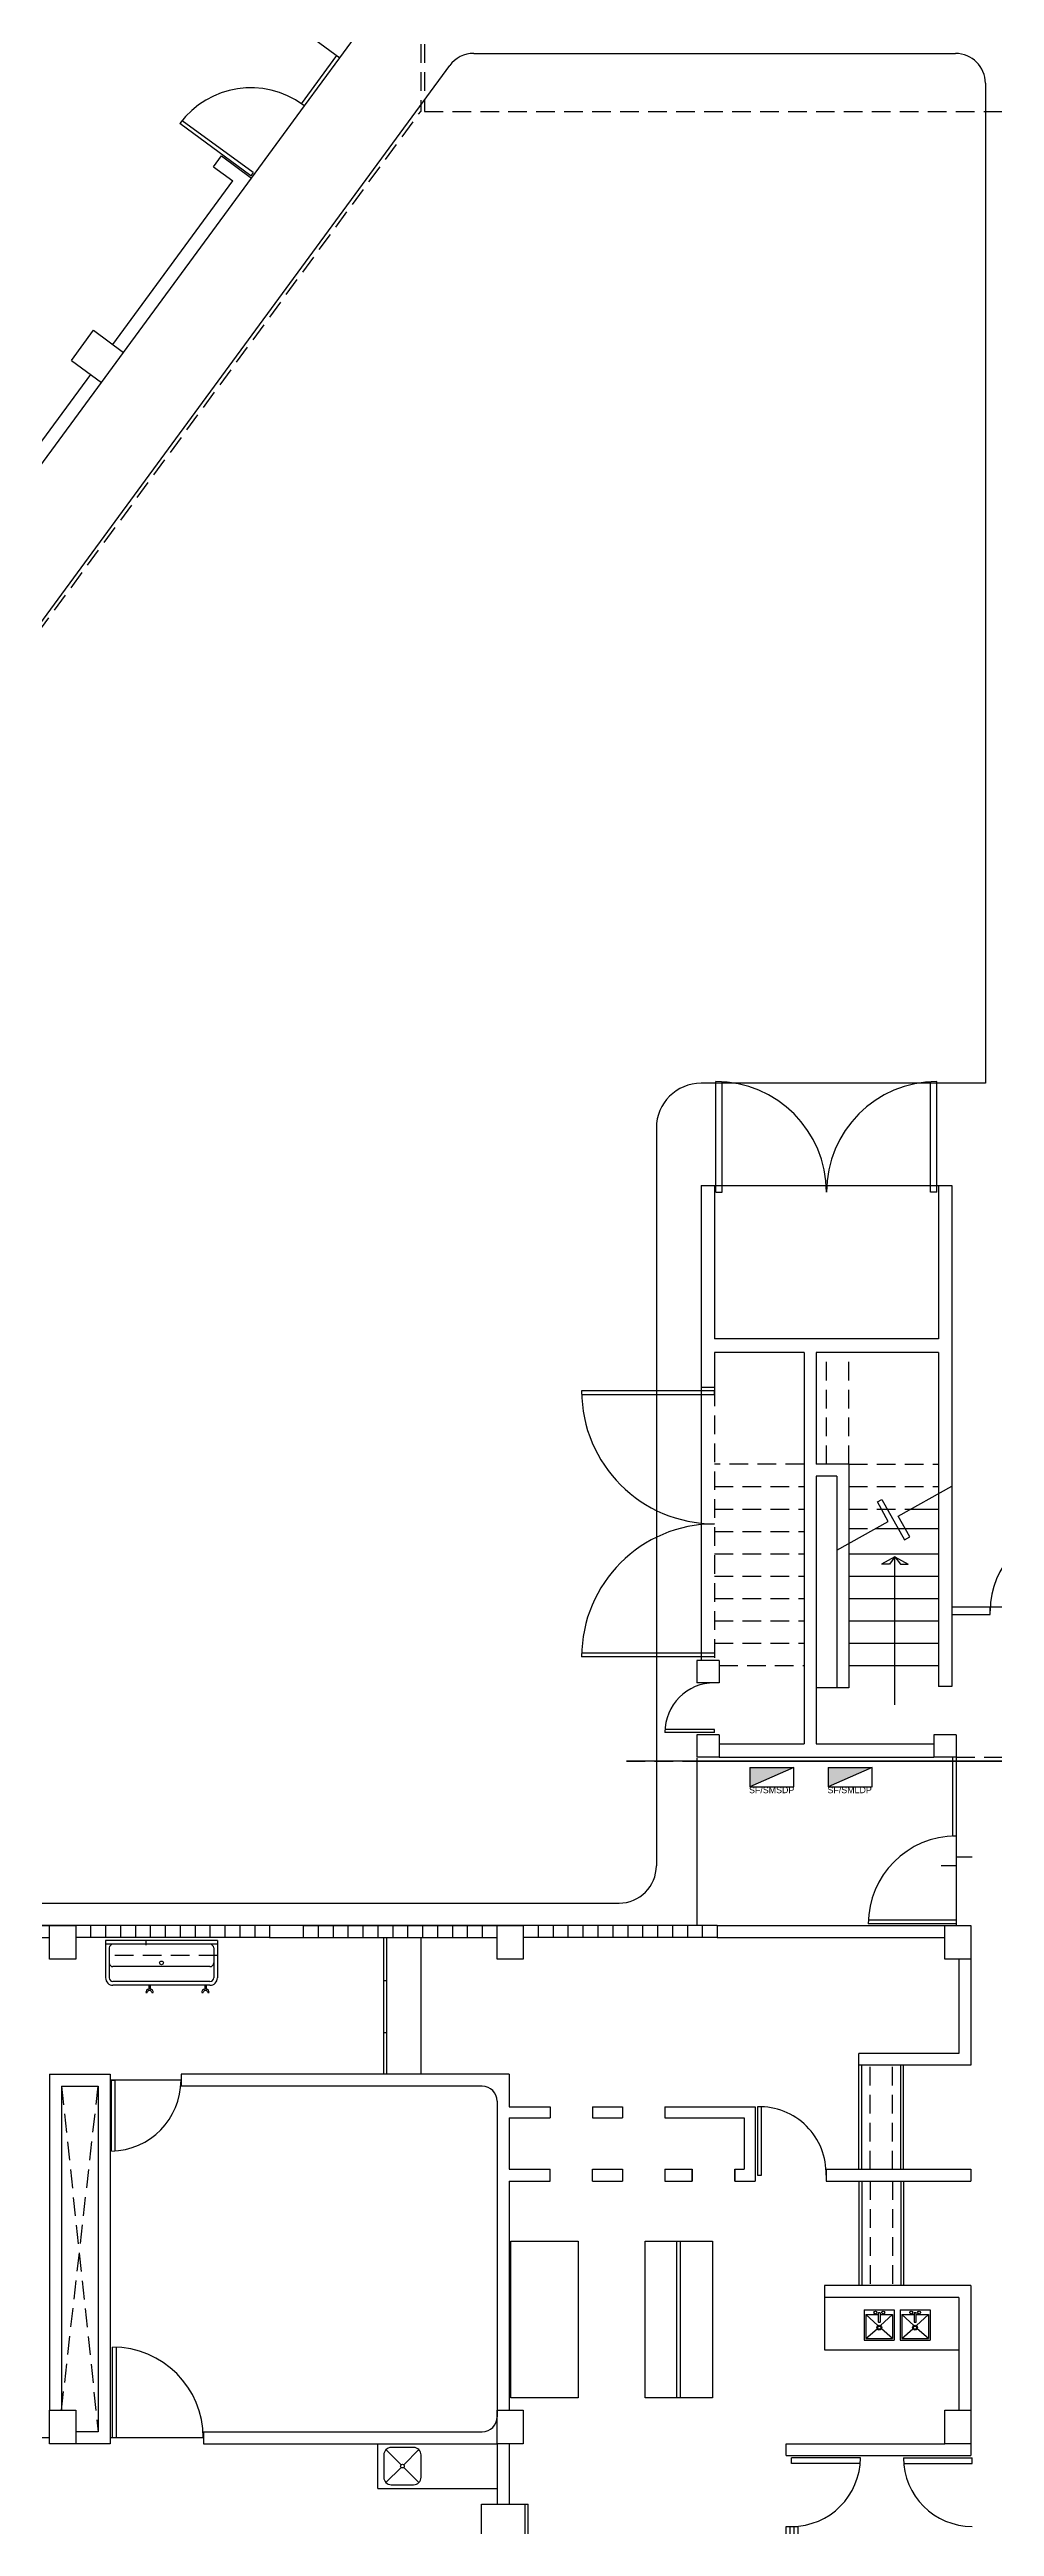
# Model space of a CAD drawing. Extents: x 0 to 130, y 0 to 88.
# Drawn here: x 66.79 to 79.46, y 35.23 to 68.45 of the extents above; entities that cross this region are included whole.
import ezdxf

# ---------------------------------------------------------------- set-up
doc = ezdxf.new("R2010")
doc.units = 0
doc.header["$MEASUREMENT"] = 0
doc.linetypes.add('HIDDEN', pattern=[0.375, 0.25, -0.125])
doc.layers.get('0').update_dxf_attribs({"color": 2, "linetype": 'CONTINUOUS'})
for name, color, linetype in [('COL', 6, 'CONTINUOUS'), ('DOOR', 2, 'CONTINUOUS'), ('DOORS', 7, 'CONTINUOUS'), ('MUE', 1, 'CONTINUOUS'), ('MUEBLES', 1, 'CONTINUOUS'), ('OEX', 15, 'CONTINUOUS'), ('PROY', 1, 'HIDDEN'), ('PUER', 2, 'CONTINUOUS'), ('PUERTAS', 2, 'CONTINUOUS'), ('SANITARIOS', 1, 'CONTINUOUS'), ('VOLADO', 15, 'HIDDEN'), ('WALLS', 5, 'CONTINUOUS'), ('wiring design', 2, 'CONTINUOUS')]:
    doc.layers.add(name, color=color, linetype=linetype)
doc.styles.add('CITB', font='arial.ttf')

# ---------------------------------------------------------------- blocks, each defined once
blk = doc.blocks.new('SFSMLDP')
at = {"layer": 'wiring design'}
h = blk.add_hatch(color=3, dxfattribs=at)
h.set_gradient(color1=(0, 255, 0), color2=(20, 255, 20), one_color=1, tint=0.54, name='INVCYLINDER')
h.paths.add_polyline_path([(76.881, 45.498), (76.881, 45.241), (77.47, 45.498)])
at = {"layer": 'wiring design', "color": 3}
for p, q in [((76.881, 45.498), (76.881, 45.241)), ((76.881, 45.498), (77.47, 45.498)), ((77.47, 45.498), (76.881, 45.241)), ((76.881, 45.241), (77.47, 45.241)), ((77.47, 45.241), (77.47, 45.498))]:
    blk.add_line(p, q, dxfattribs=at)
at = {"layer": 'wiring design', "color": 3, "insert": (76.87, 45.239), "char_height": 0.085, "attachment_point": 1, "style": 'CITB'}
blk.add_mtext_dynamic_manual_height_columns('SF/SMLDP', width=0.81596, gutter_width=1, heights=[0], dxfattribs=at)
blk = doc.blocks.new('SF_SMSDP')
at = {"layer": 'wiring design'}
h = blk.add_hatch(color=3, dxfattribs=at)
h.set_gradient(color1=(0, 255, 0), color2=(20, 255, 20), one_color=1, tint=0.54, name='INVCYLINDER')
h.paths.add_polyline_path([(76.178, 45.412), (76.178, 45.154), (76.767, 45.412)])
at = {"layer": 'wiring design', "color": 3}
for p, q in [((76.178, 45.412), (76.178, 45.154)), ((76.178, 45.412), (76.767, 45.412)), ((76.767, 45.412), (76.178, 45.154)), ((76.767, 45.154), (76.767, 45.412)), ((76.178, 45.154), (76.767, 45.154))]:
    blk.add_line(p, q, dxfattribs=at)
at = {"layer": 'wiring design', "color": 3, "insert": (76.168, 45.152), "char_height": 0.085, "attachment_point": 1, "style": 'CITB'}
blk.add_mtext_dynamic_manual_height_columns('SF/SMSDP', width=0.81596, gutter_width=1, heights=[0], dxfattribs=at)

msp = doc.modelspace()

# ---------------------------------------------------------------- linework, layer by layer
at = {"color": 253, "linetype": 'HIDDEN'}
for p, q in [((77.206, 49.478), (77.206, 50.978)), ((77.506, 49.478), (77.506, 50.978)), ((75.706, 50.508), (75.706, 46.848)), ((76.906, 49.478), (75.706, 49.478)), ((75.706, 49.178), (76.906, 49.178)), ((77.506, 49.478), (78.706, 49.478)), ((77.506, 49.178), (78.706, 49.178)), ((75.706, 48.878), (76.906, 48.878)), ((77.506, 48.878), (78.335, 48.878)), ((75.706, 48.578), (76.906, 48.578)), ((77.506, 48.618), (77.869, 48.618)), ((75.706, 48.278), (76.906, 48.278)), ((75.706, 47.978), (76.906, 47.978)), ((75.706, 47.678), (76.906, 47.678)), ((75.706, 47.378), (76.906, 47.378)), ((75.706, 47.078), (76.906, 47.078)), ((75.766, 46.778), (76.906, 46.778)), ((75.466, 45.538), (75.466, 43.293)), ((78.946, 45.548), (81.516, 45.548)), ((74.526, 45.498), (80.526, 45.498)), ((75.466, 45.498), (81.466, 45.498))]:
    msp.add_line(p, q, dxfattribs=at)
at = {"color": 253}
for p, q in [((78.335, 48.878), (78.706, 48.878)), ((77.869, 48.618), (78.706, 48.618)), ((77.506, 48.278), (78.706, 48.278)), ((78.124, 48.237), (77.945, 48.138)), ((78.124, 48.237), (78.05, 48.138)), ((78.124, 48.237), (78.302, 48.138)), ((78.124, 48.237), (78.197, 48.138)), ((78.124, 46.252), (78.124, 48.237)), ((77.506, 47.978), (78.706, 47.978)), ((78.05, 48.138), (77.945, 48.138)), ((78.197, 48.138), (78.302, 48.138)), ((77.506, 47.678), (78.706, 47.678)), ((78.886, 47.568), (81.516, 47.568)), ((77.506, 47.378), (78.706, 47.378)), ((77.506, 47.078), (78.706, 47.078)), ((77.506, 46.778), (78.706, 46.778)), ((78.946, 44.493), (78.946, 43.293)), ((79.159, 44.208), (78.946, 44.208)), ((78.946, 44.208), (78.946, 44.091)), ((78.946, 44.091), (78.743, 44.091)), ((68.553, 41.218), (67.603, 41.218)), ((66.791, 36.423), (65.541, 36.423)), ((68.853, 36.423), (67.603, 36.423))]:
    msp.add_line(p, q, dxfattribs=at)
at = {"color": 253, "linetype": 'ByBlock'}
for p, q in [((77.9, 38.091), (77.9, 37.979)), ((77.922, 38.098), (77.908, 38.098)), ((77.908, 37.972), (77.922, 37.972)), ((77.929, 37.979), (77.929, 38.091)), ((78.381, 38.091), (78.381, 37.979)), ((78.403, 38.098), (78.389, 38.098)), ((78.389, 37.972), (78.403, 37.972)), ((78.41, 37.979), (78.41, 38.091))]:
    msp.add_line(p, q, dxfattribs=at)
for centre in [(77.862, 38.102), (77.967, 38.102), (78.343, 38.102), (78.447, 38.102)]:
    msp.add_circle(centre, 0.0194, dxfattribs=at)
for centre, start, end in [((77.908, 38.091), 90, 180), ((77.908, 37.979), 180, 270), ((77.922, 38.091), 0, 90), ((77.922, 37.979), 270, 0), ((78.389, 38.091), 90, 180), ((78.389, 37.979), 180, 270), ((78.403, 38.091), 0, 90), ((78.403, 37.979), 270, 0)]:
    msp.add_arc(centre, 0.00747, start, end, dxfattribs=at)
at = {"layer": 'COL', "color": 253}
for p, q in [((70.279, 68.636), (70.682, 68.34)), ((70.682, 68.34), (70.978, 68.743)), ((67.084, 64.282), (67.379, 64.685)), ((67.379, 64.685), (67.782, 64.389)), ((67.084, 64.282), (67.487, 63.986)), ((67.487, 63.986), (67.782, 64.389)), ((75.466, 46.848), (75.466, 46.548)), ((75.766, 46.848), (75.466, 46.848)), ((75.766, 46.848), (75.766, 46.548)), ((75.766, 46.548), (75.466, 46.548)), ((75.766, 45.848), (75.466, 45.848)), ((75.466, 45.848), (75.466, 45.548)), ((75.766, 45.848), (75.766, 45.548)), ((78.946, 45.848), (78.646, 45.848)), ((78.646, 45.848), (78.646, 45.548)), ((78.946, 45.848), (78.946, 45.548)), ((75.766, 45.548), (75.466, 45.548)), ((78.946, 45.548), (78.646, 45.548)), ((66.791, 42.843), (66.791, 43.293)), ((66.791, 43.293), (67.141, 43.293)), ((67.141, 43.293), (67.141, 42.843)), ((72.791, 42.843), (72.791, 43.293)), ((72.791, 43.293), (73.141, 43.293)), ((73.141, 43.293), (73.141, 42.843)), ((78.791, 42.843), (78.791, 43.293)), ((78.791, 43.293), (79.141, 43.293)), ((79.141, 43.293), (79.141, 42.843)), ((67.141, 42.843), (66.791, 42.843)), ((73.141, 42.843), (72.791, 42.843)), ((79.141, 42.843), (78.791, 42.843)), ((66.791, 36.343), (66.791, 36.793)), ((66.791, 36.793), (67.141, 36.793)), ((67.141, 36.793), (67.141, 36.343)), ((72.791, 36.343), (72.791, 36.793)), ((72.791, 36.793), (73.141, 36.793)), ((73.141, 36.793), (73.141, 36.343)), ((78.791, 36.343), (78.791, 36.793)), ((78.791, 36.793), (79.141, 36.793)), ((79.141, 36.793), (79.141, 36.343)), ((67.141, 36.343), (66.791, 36.343)), ((73.141, 36.343), (72.791, 36.343)), ((79.141, 36.343), (78.791, 36.343))]:
    msp.add_line(p, q, dxfattribs=at)
at = {"layer": 'DOOR', "color": 253}
for p, q in [((70.168, 67.724), (70.641, 68.369)), ((70.208, 67.695), (70.682, 68.34)), ((69.49, 66.758), (68.539, 67.456)), ((69.52, 66.799), (68.569, 67.496)), ((70.208, 67.695), (70.168, 67.724)), ((69.52, 66.799), (69.49, 66.758)), ((75.526, 50.508), (75.526, 46.848)), ((75.706, 50.461), (73.923, 50.461)), ((75.706, 50.411), (73.923, 50.411)), ((75.706, 50.411), (75.706, 50.461)), ((78.886, 47.564), (79.401, 47.564)), ((79.401, 47.464), (79.401, 47.564)), ((78.886, 47.464), (79.401, 47.464)), ((75.706, 46.946), (73.923, 46.946)), ((75.706, 46.896), (73.923, 46.896)), ((75.706, 46.946), (75.706, 46.896)), ((75.706, 45.919), (75.038, 45.919)), ((75.706, 45.881), (75.038, 45.881)), ((75.706, 45.881), (75.706, 45.919)), ((75.706, 45.881), (75.706, 45.919)), ((78.896, 45.548), (78.896, 44.493)), ((78.946, 45.548), (78.946, 44.493)), ((80.526, 45.498), (74.526, 45.498)), ((81.466, 45.498), (75.466, 45.498)), ((75.466, 45.498), (75.466, 43.293)), ((78.896, 44.493), (78.946, 44.493)), ((75.466, 43.293), (47.186, 43.293)), ((64.191, 43.293), (66.791, 43.293)), ((69.741, 43.293), (67.141, 43.293)), ((67.341, 43.293), (67.341, 43.133)), ((67.541, 43.293), (67.541, 43.133)), ((67.741, 43.293), (67.741, 43.133)), ((67.941, 43.293), (67.941, 43.133)), ((68.141, 43.293), (68.141, 43.133)), ((68.341, 43.293), (68.341, 43.133)), ((68.541, 43.293), (68.541, 43.133)), ((68.741, 43.293), (68.741, 43.133)), ((68.941, 43.293), (68.941, 43.133)), ((69.141, 43.293), (69.141, 43.133)), ((69.341, 43.293), (69.341, 43.133)), ((69.541, 43.293), (69.541, 43.133)), ((70.191, 43.293), (72.791, 43.293)), ((70.391, 43.293), (70.391, 43.133)), ((70.591, 43.293), (70.591, 43.133)), ((70.791, 43.293), (70.791, 43.133)), ((70.991, 43.293), (70.991, 43.133)), ((71.191, 43.293), (71.191, 43.133)), ((71.391, 43.293), (71.391, 43.133)), ((71.591, 43.293), (71.591, 43.133)), ((71.791, 43.293), (71.791, 43.133)), ((71.991, 43.293), (71.991, 43.133)), ((72.191, 43.293), (72.191, 43.133)), ((72.391, 43.293), (72.391, 43.133)), ((72.591, 43.293), (72.591, 43.133)), ((75.741, 43.293), (73.141, 43.293)), ((73.341, 43.293), (73.341, 43.133)), ((73.541, 43.293), (73.541, 43.133)), ((73.741, 43.293), (73.741, 43.133)), ((73.941, 43.293), (73.941, 43.133)), ((74.141, 43.293), (74.141, 43.133)), ((74.341, 43.293), (74.341, 43.133)), ((74.541, 43.293), (74.541, 43.133)), ((74.741, 43.293), (74.741, 43.133)), ((74.941, 43.293), (74.941, 43.133)), ((75.141, 43.293), (75.141, 43.133)), ((75.341, 43.293), (75.341, 43.133)), ((75.541, 43.293), (75.541, 43.133)), ((78.946, 43.313), (77.766, 43.313)), ((78.946, 43.363), (77.767, 43.363)), ((78.946, 43.363), (78.946, 43.313)), ((64.191, 43.133), (66.791, 43.133)), ((69.741, 43.133), (67.141, 43.133)), ((70.191, 43.133), (72.791, 43.133)), ((71.266, 43.133), (71.266, 41.293)), ((71.306, 43.133), (71.306, 41.293)), ((75.741, 43.133), (73.141, 43.133)), ((71.266, 42.556), (71.306, 42.556)), ((71.266, 41.856), (71.306, 41.856)), ((67.62, 40.269), (67.62, 41.218)), ((67.62, 41.218), (67.67, 41.218)), ((67.67, 40.271), (67.67, 41.218)), ((77.641, 40.023), (77.641, 41.423)), ((77.681, 40.023), (77.681, 41.418)), ((78.201, 40.023), (78.201, 41.418)), ((78.241, 40.023), (78.241, 41.418)), ((77.641, 39.863), (77.641, 38.463)), ((77.681, 39.863), (77.681, 38.463)), ((78.201, 39.863), (78.201, 38.463)), ((78.241, 39.863), (78.241, 38.463)), ((67.636, 36.423), (67.636, 37.64)), ((67.688, 36.423), (67.688, 37.639)), ((67.688, 36.423), (67.636, 36.423)), ((73.168, 34.548), (73.168, 35.534)), ((73.208, 34.548), (73.208, 35.534)), ((76.666, 35.233), (76.826, 35.233)), ((76.666, 34.548), (76.666, 35.233)), ((76.721, 34.548), (76.721, 35.233)), ((76.771, 34.548), (76.771, 35.233)), ((76.826, 34.548), (76.826, 35.233))]:
    msp.add_line(p, q, dxfattribs=at)
for centre, radius, start, end in [((69.49, 66.758), 1.18, 53.7242, 143.7242), ((75.706, 50.461), 1.782, 180, 270), ((75.706, 46.896), 1.782, 90, 180), ((80.517, 47.514), 1.116, 91.8486, 180), ((75.706, 45.881), 0.667, 90, 180), ((78.946, 43.313), 1.18, 90, 180), ((67.603, 41.218), 0.95, 271.0597, 0), ((67.636, 36.423), 1.216, 360, 90)]:
    msp.add_arc(centre, radius, start, end, dxfattribs=at)
at = {"layer": 'DOORS', "color": 253}
for p, q in [((69.498, 66.727), (70.208, 67.695)), ((75.706, 53.218), (78.706, 53.218))]:
    msp.add_line(p, q, dxfattribs=at)
at = {"layer": 'MUE', "color": 253, "linetype": 'ByBlock'}
for p, q in [((77.712, 38.137), (78.115, 38.137)), ((77.712, 38.137), (77.712, 37.733)), ((77.734, 38.077), (77.898, 38.077)), ((77.734, 38.077), (77.734, 37.756)), ((77.932, 38.077), (78.093, 38.077)), ((78.093, 38.077), (78.093, 37.756)), ((78.115, 38.137), (78.115, 37.733)), ((78.193, 38.137), (78.596, 38.137)), ((78.193, 38.137), (78.193, 37.733)), ((78.215, 38.077), (78.379, 38.077)), ((78.215, 38.077), (78.215, 37.756)), ((78.413, 38.077), (78.574, 38.077)), ((78.574, 38.077), (78.574, 37.756)), ((78.596, 38.137), (78.596, 37.733)), ((77.712, 37.733), (78.115, 37.733)), ((77.734, 37.756), (78.093, 37.756)), ((78.193, 37.733), (78.596, 37.733)), ((78.215, 37.756), (78.574, 37.756))]:
    msp.add_line(p, q, dxfattribs=at)
at = {"layer": 'MUE', "color": 253}
for p, q in [((77.734, 38.077), (77.896, 37.927)), ((77.734, 37.756), (77.885, 37.884)), ((78.093, 38.077), (77.931, 37.927)), ((78.093, 37.756), (77.942, 37.884)), ((78.215, 38.077), (78.377, 37.927)), ((78.215, 37.756), (78.366, 37.884)), ((78.574, 38.077), (78.412, 37.927)), ((78.574, 37.756), (78.422, 37.884))]:
    msp.add_line(p, q, dxfattribs=at)
for centre, radius in [((77.914, 37.9), 0.0324), ((77.914, 37.9), 0.0212), ((78.394, 37.9), 0.0324), ((78.394, 37.9), 0.0212)]:
    msp.add_circle(centre, radius, dxfattribs=at)
at = {"layer": 'MUEBLES', "color": 253}
for p, q in [((75.724, 53.128), (75.724, 54.61)), ((75.808, 53.128), (75.808, 54.61)), ((78.603, 53.128), (78.603, 54.61)), ((78.687, 53.128), (78.687, 54.61)), ((75.724, 53.128), (75.808, 53.128)), ((75.724, 53.128), (75.808, 53.128)), ((78.687, 53.128), (78.603, 53.128)), ((78.687, 53.128), (78.603, 53.128)), ((71.766, 43.118), (71.766, 41.293)), ((72.583, 35.534), (73.208, 35.534)), ((72.583, 34.543), (72.583, 35.534))]:
    msp.add_line(p, q, dxfattribs=at)
for centre, start, end in [((75.724, 53.128), 0, 90), ((78.687, 53.128), 90, 180)]:
    msp.add_arc(centre, 1.481, start, end, dxfattribs=at)
at = {"layer": 'OEX', "color": 253}
for p, q in [((64.598, 57.938), (72.155, 68.235)), ((64.598, 57.938), (72.155, 68.235)), ((72.478, 68.398), (78.936, 68.398)), ((72.478, 68.398), (78.936, 68.398)), ((79.336, 67.998), (79.336, 54.588)), ((79.336, 67.998), (79.336, 54.588)), ((79.336, 67.998), (79.336, 54.588)), ((79.336, 54.588), (75.526, 54.588)), ((74.926, 53.988), (74.926, 44.093)), ((60.936, 43.593), (74.426, 43.593))]:
    msp.add_line(p, q, dxfattribs=at)
for centre, radius, start, end in [((72.478, 67.998), 0.4, 90, 143.7242), ((78.936, 67.998), 0.4, 0, 90), ((78.936, 67.998), 0.4, 0, 90), ((75.526, 53.988), 0.6, 90, 180), ((74.426, 44.093), 0.5, 270, 0)]:
    msp.add_arc(centre, radius, start, end, dxfattribs=at)
at = {"layer": 'PROY', "color": 253}
for p, q in [((66.951, 36.793), (67.443, 41.138)), ((66.951, 41.138), (67.443, 36.503))]:
    msp.add_line(p, q, dxfattribs=at)
at = {"layer": 'PUER', "color": 253}
for p, q in [((77.661, 36.156), (76.739, 36.156)), ((76.739, 36.076), (76.739, 36.156)), ((77.658, 36.076), (76.739, 36.076)), ((78.237, 36.156), (79.16, 36.156)), ((78.241, 36.076), (79.16, 36.076)), ((79.16, 36.076), (79.16, 36.156))]:
    msp.add_line(p, q, dxfattribs=at)
for centre, start, end in [((76.739, 36.156), 270, 360), ((79.16, 36.156), 180, 270)]:
    msp.add_arc(centre, 0.922, start, end, dxfattribs=at)
at = {"layer": 'PUERTAS', "color": 253}
for p, q in [((76.282, 40.862), (76.282, 39.943)), ((76.333, 40.862), (76.282, 40.862)), ((76.333, 39.943), (76.333, 40.862)), ((76.282, 39.943), (76.333, 39.943))]:
    msp.add_line(p, q, dxfattribs=at)
msp.add_arc((76.307, 39.969), 0.894, 358.3634, 91.6366, dxfattribs=at)
at = {"layer": 'SANITARIOS', "color": 253}
for p, q in [((78.166, 48.784), (78.886, 49.185)), ((77.89, 48.972), (77.95, 49.006)), ((78.035, 48.711), (77.89, 48.972)), ((77.95, 49.006), (78.252, 48.464)), ((77.346, 48.327), (78.035, 48.711)), ((78.322, 48.503), (78.166, 48.784)), ((78.252, 48.464), (78.322, 48.503)), ((69.041, 43.091), (67.541, 43.091)), ((67.541, 43.091), (67.541, 42.591)), ((69.041, 43.041), (67.541, 43.041)), ((67.591, 42.991), (67.591, 42.591)), ((68.082, 43.091), (68.082, 43.031)), ((68.991, 42.991), (68.991, 42.591)), ((69.041, 43.091), (69.041, 42.591)), ((68.941, 42.741), (67.641, 42.741)), ((68.941, 42.541), (67.641, 42.541)), ((68.941, 42.491), (67.641, 42.491)), ((68.081, 42.392), (68.101, 42.392)), ((68.121, 42.491), (68.121, 42.441)), ((68.141, 42.491), (68.141, 42.441)), ((68.161, 42.392), (68.181, 42.392)), ((68.831, 42.392), (68.851, 42.392)), ((68.871, 42.491), (68.871, 42.441)), ((68.891, 42.491), (68.891, 42.441)), ((68.911, 42.392), (68.931, 42.392)), ((72.976, 39.058), (73.876, 39.058)), ((72.976, 36.958), (72.976, 39.058)), ((73.876, 39.058), (73.876, 36.958)), ((74.776, 39.058), (75.676, 39.058)), ((74.776, 36.958), (74.776, 39.058)), ((75.201, 36.958), (75.201, 39.058)), ((75.251, 36.958), (75.251, 39.058)), ((75.676, 39.058), (75.676, 36.958)), ((77.181, 38.303), (77.181, 37.603)), ((77.181, 37.603), (78.981, 37.603)), ((73.876, 36.958), (72.976, 36.958)), ((75.676, 36.958), (74.776, 36.958)), ((71.191, 35.743), (71.191, 36.343)), ((71.301, 36.264), (71.504, 36.061)), ((71.671, 36.293), (71.371, 36.293)), ((71.742, 36.264), (71.539, 36.061)), ((71.271, 36.193), (71.271, 35.893)), ((71.504, 36.026), (71.301, 35.823)), ((71.539, 36.026), (71.742, 35.823)), ((71.771, 35.893), (71.771, 36.193)), ((71.191, 35.743), (72.791, 35.743)), ((71.371, 35.793), (71.671, 35.793))]:
    msp.add_line(p, q, dxfattribs=at)
at = {"layer": 'SANITARIOS', "color": 253, "linetype": 'HIDDEN'}
msp.add_line((69.041, 42.891), (67.541, 42.891), dxfattribs=at)
at = {"layer": 'SANITARIOS', "color": 253}
for centre in [(68.291, 42.791), (71.521, 36.043)]:
    msp.add_circle(centre, 0.025, dxfattribs=at)
for centre, radius, start, end in [((67.641, 42.991), 0.05, 90, 180), ((68.941, 42.991), 0.05, 360, 90), ((67.641, 42.591), 0.1, 180, 270), ((67.641, 42.791), 0.05, 180, 270), ((67.641, 42.591), 0.05, 180, 270), ((68.941, 42.791), 0.05, 270, 360), ((68.941, 42.591), 0.1, 270, 0), ((68.941, 42.591), 0.05, 270, 360), ((68.131, 42.392), 0.05, 101.8845, 180), ((68.131, 42.392), 0.03, 0, 180), ((68.131, 42.392), 0.05, 0, 78.8101), ((68.881, 42.392), 0.05, 101.8845, 180), ((68.881, 42.392), 0.03, 0, 180), ((68.881, 42.392), 0.05, 0, 78.8101), ((71.371, 36.193), 0.1, 90, 180), ((71.671, 36.193), 0.1, 360, 90), ((71.371, 35.893), 0.1, 180, 270), ((71.671, 35.893), 0.1, 270, 0)]:
    msp.add_arc(centre, radius, start, end, dxfattribs=at)
at = {"layer": 'VOLADO', "color": 253}
for p, q in [((71.766, 69.648), (71.766, 67.619)), ((71.816, 69.648), (71.816, 67.619)), ((64.638, 57.908), (71.766, 67.619)), ((64.638, 57.908), (71.766, 67.619)), ((71.816, 67.619), (79.736, 67.619))]:
    msp.add_line(p, q, dxfattribs=at)
at = {"layer": 'WALLS', "color": 253}
for p, q in [((68.989, 66.878), (69.095, 67.023)), ((68.989, 66.878), (69.247, 66.689)), ((69.095, 67.023), (69.498, 66.727)), ((67.637, 64.496), (69.247, 66.689)), ((67.782, 64.389), (69.498, 66.727)), ((65.732, 61.9), (67.342, 64.093)), ((65.771, 61.648), (67.487, 63.986)), ((75.526, 53.218), (75.526, 50.508)), ((75.526, 53.218), (75.706, 53.218)), ((75.706, 53.218), (75.706, 51.158)), ((78.706, 53.218), (78.886, 53.218)), ((78.706, 53.218), (78.706, 51.158)), ((78.886, 53.218), (78.886, 46.498)), ((78.706, 51.158), (75.706, 51.158)), ((75.706, 50.978), (75.706, 50.508)), ((76.906, 50.978), (75.706, 50.978)), ((76.906, 50.978), (76.906, 45.728)), ((78.706, 50.978), (77.066, 50.978)), ((77.066, 50.978), (77.066, 49.478)), ((78.706, 50.978), (78.706, 46.498)), ((75.706, 50.508), (75.526, 50.508)), ((77.506, 49.478), (77.066, 49.478)), ((77.346, 49.318), (77.066, 49.318)), ((77.066, 49.318), (77.066, 45.728)), ((77.346, 49.318), (77.346, 46.478)), ((77.506, 49.478), (77.506, 46.478)), ((77.346, 46.478), (77.066, 46.478)), ((77.506, 46.478), (77.346, 46.478)), ((78.886, 46.498), (78.706, 46.498)), ((75.766, 45.728), (76.906, 45.728)), ((75.766, 45.548), (78.646, 45.548)), ((77.066, 45.728), (78.646, 45.728)), ((69.741, 43.293), (69.741, 43.133)), ((70.191, 43.293), (69.741, 43.293)), ((70.191, 43.293), (70.191, 43.133)), ((75.741, 43.293), (78.791, 43.293)), ((75.741, 43.293), (75.741, 43.133)), ((69.741, 43.133), (70.191, 43.133)), ((75.741, 43.133), (78.791, 43.133)), ((78.981, 42.843), (78.981, 41.578)), ((79.141, 42.843), (79.141, 41.418)), ((78.981, 41.578), (77.641, 41.578)), ((77.641, 41.418), (77.641, 41.578)), ((66.791, 41.298), (66.791, 36.793)), ((66.791, 41.298), (67.603, 41.298)), ((67.603, 41.298), (67.603, 36.343)), ((72.951, 41.298), (68.553, 41.298)), ((68.553, 41.298), (68.553, 41.138)), ((72.951, 41.298), (72.951, 40.863)), ((79.141, 41.418), (77.641, 41.418)), ((66.951, 41.138), (66.951, 36.793)), ((66.951, 41.138), (67.443, 41.138)), ((67.443, 41.138), (67.443, 36.503)), ((72.591, 41.138), (68.553, 41.138)), ((72.791, 40.938), (72.791, 36.703)), ((72.951, 40.863), (73.501, 40.863)), ((73.501, 40.863), (73.501, 40.713)), ((74.071, 40.863), (74.071, 40.713)), ((74.071, 40.863), (74.471, 40.863)), ((74.471, 40.863), (74.471, 40.713)), ((75.041, 40.863), (76.251, 40.863)), ((75.041, 40.863), (75.041, 40.713)), ((76.251, 40.863), (76.251, 39.863)), ((72.951, 40.713), (73.501, 40.713)), ((72.951, 40.713), (72.951, 40.023)), ((74.071, 40.713), (74.471, 40.713)), ((75.041, 40.713), (76.101, 40.713)), ((76.101, 40.713), (76.101, 40.023)), ((72.951, 40.023), (73.501, 40.023)), ((72.951, 39.863), (72.951, 36.793)), ((72.951, 39.863), (73.501, 39.863)), ((73.501, 39.863), (73.501, 40.023)), ((74.071, 39.863), (74.071, 40.023)), ((74.071, 40.023), (74.471, 40.023)), ((74.071, 39.863), (74.471, 39.863)), ((74.471, 40.023), (74.471, 39.863)), ((75.041, 40.023), (75.407, 40.023)), ((75.041, 40.023), (75.041, 39.863)), ((75.041, 39.863), (75.407, 39.863)), ((75.407, 39.863), (75.407, 40.023)), ((75.407, 40.023), (75.407, 39.863)), ((75.977, 39.863), (75.977, 40.023)), ((75.977, 40.023), (75.977, 39.863)), ((75.977, 40.023), (76.101, 40.023)), ((75.977, 39.863), (76.251, 39.863)), ((77.201, 40.023), (79.141, 40.023)), ((77.201, 40.023), (77.201, 39.863)), ((77.201, 39.863), (79.141, 39.863)), ((79.141, 40.023), (79.141, 39.863)), ((79.141, 38.463), (77.181, 38.463)), ((77.181, 38.463), (77.181, 38.303)), ((78.981, 38.303), (77.181, 38.303)), ((78.981, 38.303), (78.981, 36.793)), ((79.141, 38.463), (79.141, 36.793)), ((67.443, 36.503), (67.141, 36.503)), ((67.603, 36.343), (67.141, 36.343)), ((68.853, 36.503), (72.591, 36.503)), ((68.853, 36.503), (68.853, 36.343)), ((68.853, 36.343), (72.791, 36.343)), ((72.791, 36.343), (72.791, 35.534)), ((72.951, 36.343), (72.951, 35.534)), ((76.666, 36.343), (78.791, 36.343)), ((76.666, 36.183), (76.666, 36.343)), ((79.141, 36.343), (79.141, 36.183)), ((76.666, 36.183), (79.141, 36.183)), ((72.791, 35.534), (72.951, 35.534))]:
    msp.add_line(p, q, dxfattribs=at)
at = {"layer": 'WALLS', "color": 253, "linetype": 'HIDDEN'}
for p, q in [((77.791, 40.023), (77.791, 41.423)), ((78.091, 40.023), (78.091, 41.418)), ((77.791, 39.863), (77.791, 38.463)), ((78.091, 39.863), (78.091, 38.463))]:
    msp.add_line(p, q, dxfattribs=at)
at = {"layer": 'WALLS', "color": 253}
for centre, start, end in [((72.591, 40.938), 360, 90), ((72.591, 36.703), 270, 360)]:
    msp.add_arc(centre, 0.2, start, end, dxfattribs=at)

# ---------------------------------------------------------------- block references
at = {"layer": 'wiring design', "color": 2}
for name, p in [('SF_SMSDP', (0, 0)), ('SFSMLDP', (0.35, -0.087))]:
    msp.add_blockref(name, p, dxfattribs=at)

doc.saveas('drawing.dxf')
